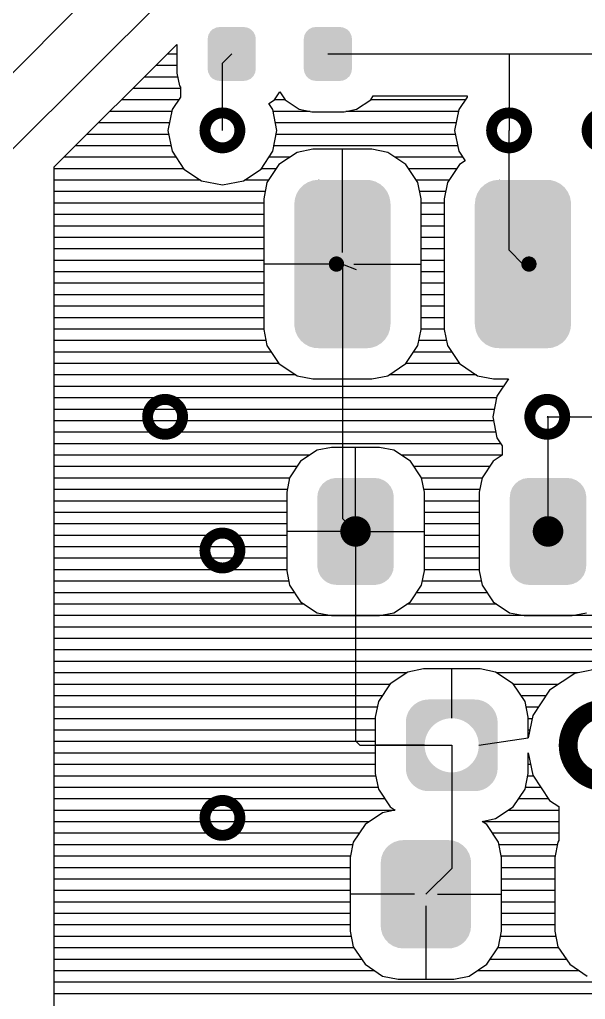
# Model space of a CAD drawing. Extents: x 295 to 953, y 10 to 290.
# Drawn here: x 716.27 to 735.07, y 104.6 to 137.18 of the extents above; entities that cross this region are included whole.
import ezdxf

# ---------------------------------------------------------------- set-up
doc = ezdxf.new("R2010")
doc.units = 0
doc.header["$LTSCALE"] = 5
doc.header["$MEASUREMENT"] = 0
doc.layers.get('0').update_dxf_attribs({"linetype": 'CONTINUOUS', "lineweight": 25})

msp = doc.modelspace()

# ---------------------------------------------------------------- linework, layer by layer
for p, q in [((707.132, 126.515), (722.372, 141.755)), ((716.022, 132.865), (723.007, 139.85)), ((717.419, 132.286), (721.498, 136.36)), ((721.498, 136.36), (721.498, 135.4)), ((721.498, 136.035), (721.173, 136.035)), ((723.007, 135.73), (723.317, 136.04)), ((726.512, 136.04), (732.532, 136.04)), ((732.532, 136.04), (737.612, 136.04)), ((732.532, 136.04), (732.532, 133.5)), ((721.498, 135.654), (720.792, 135.654)), ((723.007, 133.5), (723.007, 135.73)), ((721.524, 135.273), (720.411, 135.273)), ((721.498, 135.4), (721.58, 134.983)), ((721.61, 134.892), (720.03, 134.892)), ((721.58, 134.983), (721.61, 134.938)), ((721.61, 134.938), (721.61, 134.607)), ((721.61, 134.607), (721.336, 134.191)), ((724.734, 134.516), (724.912, 134.785)), ((724.912, 134.785), (725.095, 134.516)), ((727.935, 134.516), (728.016, 134.643)), ((728.016, 134.643), (731.135, 134.643)), ((731.135, 134.607), (730.861, 134.191)), ((731.135, 134.643), (731.135, 134.607)), ((721.549, 134.511), (719.649, 134.511)), ((724.551, 134.394), (724.734, 134.516)), ((724.684, 134.191), (724.551, 134.394)), ((725.1, 134.511), (724.729, 134.511)), ((725.095, 134.516), (725.562, 134.206)), ((727.467, 134.206), (727.935, 134.516)), ((731.074, 134.511), (727.93, 134.511)), ((721.326, 134.13), (719.268, 134.13)), ((721.336, 134.191), (721.199, 133.5)), ((724.821, 133.5), (724.684, 134.191)), ((725.918, 134.13), (724.694, 134.13)), ((725.562, 134.206), (725.974, 134.12)), ((725.974, 134.12), (727.056, 134.12)), ((727.056, 134.12), (727.467, 134.206)), ((730.851, 134.13), (727.112, 134.13)), ((730.861, 134.191), (730.724, 133.5)), ((721.249, 133.749), (718.887, 133.749)), ((730.774, 133.749), (724.77, 133.749)), ((721.224, 133.368), (718.506, 133.368)), ((721.199, 133.5), (721.336, 132.804)), ((724.684, 132.804), (724.821, 133.5)), ((730.749, 133.368), (724.795, 133.368)), ((730.724, 133.5), (730.861, 132.804)), ((732.532, 129.512), (732.532, 133.5)), ((721.3, 132.987), (718.125, 132.987)), ((730.825, 132.987), (724.719, 132.987)), ((721.463, 132.606), (717.744, 132.606)), ((721.336, 132.804), (721.727, 132.215)), ((724.292, 132.215), (724.684, 132.804)), ((725.252, 132.606), (724.557, 132.606)), ((725.486, 132.763), (724.887, 132.362)), ((726.014, 132.87), (725.486, 132.763)), ((727.975, 132.87), (726.014, 132.87)), ((726.995, 129.436), (726.995, 132.87)), ((728.504, 132.763), (727.975, 132.87)), ((729.103, 132.362), (728.504, 132.763)), ((730.988, 132.606), (728.732, 132.606)), ((730.861, 132.804), (731.074, 132.484)), ((717.419, 100.917), (717.419, 132.286)), ((724.887, 132.362), (724.485, 131.763)), ((729.504, 131.763), (729.103, 132.362)), ((730.886, 132.362), (730.485, 131.763)), ((731.074, 132.484), (730.886, 132.362)), ((721.722, 132.225), (717.419, 132.225)), ((721.727, 132.215), (722.316, 131.824)), ((723.703, 131.824), (724.292, 132.215)), ((724.795, 132.225), (724.297, 132.225)), ((730.795, 132.225), (729.195, 132.225)), ((722.281, 131.844), (717.419, 131.844)), ((722.316, 131.824), (723.007, 131.686)), ((723.007, 131.686), (723.703, 131.824)), ((724.541, 131.844), (723.739, 131.844)), ((724.485, 131.763), (724.379, 131.229)), ((730.541, 131.844), (729.449, 131.844)), ((729.611, 131.229), (729.504, 131.763)), ((730.485, 131.763), (730.378, 131.229)), ((724.424, 131.463), (717.419, 131.463)), ((730.424, 131.463), (729.565, 131.463)), ((724.379, 131.082), (717.419, 131.082)), ((724.379, 131.229), (724.379, 126.876)), ((729.611, 126.876), (729.611, 131.229)), ((730.378, 131.082), (729.611, 131.082)), ((730.378, 131.229), (730.378, 126.876)), ((724.379, 130.701), (717.419, 130.701)), ((730.378, 130.701), (729.611, 130.701)), ((724.379, 130.32), (717.419, 130.32)), ((730.378, 130.32), (729.611, 130.32)), ((724.379, 129.939), (717.419, 129.939)), ((730.378, 129.939), (729.611, 129.939)), ((724.379, 129.558), (717.419, 129.558)), ((730.378, 129.558), (729.611, 129.558)), ((732.994, 129.055), (732.532, 129.512)), ((724.379, 129.177), (717.419, 129.177)), ((726.614, 129.055), (724.379, 129.055)), ((726.797, 129.055), (726.995, 129.055)), ((726.995, 129.055), (726.797, 129.055)), ((726.995, 129.055), (726.995, 120.597)), ((726.995, 129.055), (727.452, 128.877)), ((727.376, 129.055), (729.611, 129.055)), ((730.378, 129.177), (729.611, 129.177)), ((732.994, 129.055), (733.167, 128.877)), ((733.193, 128.903), (733.193, 129.055)), ((724.379, 128.796), (717.419, 128.796)), ((730.378, 128.796), (729.611, 128.796)), ((733.167, 128.877), (733.193, 128.903)), ((724.379, 128.415), (717.419, 128.415)), ((726.995, 128.674), (726.995, 125.235)), ((730.378, 128.415), (729.611, 128.415)), ((724.379, 128.034), (717.419, 128.034)), ((730.378, 128.034), (729.611, 128.034)), ((724.379, 127.653), (717.419, 127.653)), ((730.378, 127.653), (729.611, 127.653)), ((724.379, 127.272), (717.419, 127.272)), ((730.378, 127.272), (729.611, 127.272)), ((724.379, 126.891), (717.419, 126.891)), ((724.379, 126.876), (724.485, 126.342)), ((729.504, 126.342), (729.611, 126.876)), ((730.378, 126.891), (729.611, 126.891)), ((730.378, 126.876), (730.485, 126.342)), ((724.45, 126.51), (717.419, 126.51)), ((730.449, 126.51), (729.54, 126.51)), ((724.628, 126.129), (717.419, 126.129)), ((724.485, 126.342), (724.887, 125.743)), ((729.103, 125.743), (729.504, 126.342)), ((730.627, 126.129), (729.362, 126.129)), ((730.485, 126.342), (730.886, 125.743)), ((724.882, 125.748), (717.419, 125.748)), ((724.887, 125.743), (725.486, 125.342)), ((728.504, 125.342), (729.103, 125.743)), ((730.881, 125.748), (729.108, 125.748)), ((730.886, 125.743), (731.486, 125.342)), ((725.446, 125.367), (717.419, 125.367)), ((725.486, 125.342), (726.014, 125.235)), ((726.014, 125.235), (727.975, 125.235)), ((727.975, 125.235), (728.504, 125.342)), ((731.445, 125.367), (728.544, 125.367)), ((731.486, 125.342), (732.014, 125.235)), ((732.014, 125.235), (732.512, 125.235)), ((732.512, 125.235), (732.131, 124.666)), ((732.344, 124.986), (717.419, 124.986)), ((732.121, 124.605), (717.419, 124.605)), ((732.131, 124.666), (731.994, 123.975)), ((732.044, 124.224), (717.419, 124.224)), ((732.019, 123.843), (717.419, 123.843)), ((731.994, 123.975), (732.131, 123.279)), ((733.802, 123.975), (740.787, 123.975)), ((733.807, 123.975), (733.802, 123.975)), ((733.828, 123.95), (733.802, 123.975)), ((733.828, 123.975), (733.802, 123.975)), ((733.828, 120.165), (733.828, 123.975)), ((733.828, 120.165), (733.828, 123.95)), ((732.095, 123.462), (717.419, 123.462)), ((732.131, 123.279), (732.304, 123.015)), ((732.258, 123.081), (717.419, 123.081)), ((726.152, 122.862), (725.603, 122.497)), ((726.634, 122.959), (726.152, 122.862)), ((728.229, 122.959), (726.634, 122.959)), ((727.432, 120.546), (727.432, 122.959)), ((728.707, 122.862), (728.229, 122.959)), ((729.256, 122.497), (728.707, 122.862)), ((732.304, 123.015), (732.304, 122.695)), ((725.913, 122.7), (717.419, 122.7)), ((725.603, 122.497), (725.237, 121.948)), ((732.304, 122.7), (728.946, 122.7)), ((729.621, 121.948), (729.256, 122.497)), ((732.004, 122.497), (731.638, 121.948)), ((732.304, 122.695), (732.004, 122.497)), ((725.486, 122.319), (717.419, 122.319)), ((731.887, 122.319), (729.372, 122.319)), ((725.237, 121.938), (717.419, 121.938)), ((725.237, 121.948), (725.146, 121.471)), ((729.718, 121.471), (729.621, 121.948)), ((731.638, 121.938), (729.621, 121.938)), ((731.638, 121.948), (731.542, 121.471)), ((725.161, 121.557), (717.419, 121.557)), ((731.562, 121.557), (729.697, 121.557)), ((725.146, 121.471), (725.146, 118.854)), ((729.718, 118.854), (729.718, 121.471)), ((731.542, 121.471), (731.542, 118.854)), ((725.146, 121.176), (717.419, 121.176)), ((731.542, 121.176), (729.718, 121.176)), ((725.146, 120.795), (717.419, 120.795)), ((726.995, 120.597), (727.432, 120.165)), ((731.542, 120.795), (729.718, 120.795)), ((725.146, 120.414), (717.419, 120.414)), ((731.542, 120.414), (729.718, 120.414)), ((725.146, 120.033), (717.419, 120.033)), ((727.051, 120.165), (725.146, 120.165)), ((727.432, 120.165), (727.432, 113.2)), ((727.813, 120.165), (729.718, 120.165)), ((731.542, 120.033), (729.718, 120.033)), ((725.146, 119.652), (717.419, 119.652)), ((727.432, 119.784), (727.432, 117.371)), ((731.542, 119.652), (729.718, 119.652)), ((725.146, 119.271), (717.419, 119.271)), ((731.542, 119.271), (729.718, 119.271)), ((725.146, 118.89), (717.419, 118.89)), ((725.146, 118.854), (725.237, 118.377)), ((729.621, 118.377), (729.718, 118.854)), ((731.542, 118.89), (729.718, 118.89)), ((731.542, 118.854), (731.638, 118.377)), ((725.212, 118.509), (717.419, 118.509)), ((725.237, 118.377), (725.603, 117.828)), ((729.256, 117.828), (729.621, 118.377)), ((731.613, 118.509), (729.647, 118.509)), ((731.638, 118.377), (732.004, 117.828)), ((725.405, 118.128), (717.419, 118.128)), ((731.801, 118.128), (729.459, 118.128)), ((725.725, 117.747), (717.419, 117.747)), ((725.603, 117.828), (726.152, 117.462)), ((728.707, 117.462), (729.256, 117.828)), ((732.126, 117.747), (729.134, 117.747)), ((732.004, 117.828), (732.552, 117.462)), ((739.116, 117.366), (717.419, 117.366)), ((726.152, 117.462), (726.634, 117.371)), ((726.634, 117.371), (728.229, 117.371)), ((728.229, 117.371), (728.707, 117.462)), ((732.552, 117.462), (733.03, 117.371)), ((733.03, 117.371), (734.625, 117.371)), ((734.625, 117.371), (735.108, 117.462)), ((739.106, 116.985), (717.419, 116.985)), ((739.029, 116.604), (717.419, 116.604)), ((739.004, 116.223), (717.419, 116.223)), ((739.08, 115.842), (717.419, 115.842)), ((729.139, 115.461), (717.419, 115.461)), ((729.174, 115.486), (728.585, 115.095)), ((729.692, 115.593), (729.174, 115.486)), ((731.567, 115.593), (729.692, 115.593)), ((730.627, 113.952), (730.627, 115.593)), ((732.085, 115.486), (731.567, 115.593)), ((732.674, 115.095), (732.085, 115.486)), ((734.823, 115.461), (732.121, 115.461)), ((734.717, 115.441), (733.878, 114.882)), ((735.707, 115.639), (734.717, 115.441)), ((728.58, 115.08), (717.419, 115.08)), ((728.585, 115.095), (728.194, 114.506)), ((733.066, 114.506), (732.674, 115.095)), ((734.178, 115.08), (732.679, 115.08)), ((728.321, 114.699), (717.419, 114.699)), ((733.756, 114.699), (732.939, 114.699)), ((733.878, 114.882), (733.32, 114.044)), ((728.194, 114.506), (728.087, 113.988)), ((733.167, 113.988), (733.066, 114.506)), ((728.158, 114.318), (717.419, 114.318)), ((733.502, 114.318), (733.101, 114.318)), ((733.32, 114.044), (733.167, 113.302)), ((728.087, 113.937), (717.419, 113.937)), ((728.087, 113.988), (728.087, 112.113)), ((733.167, 113.302), (733.167, 113.988)), ((733.299, 113.937), (733.167, 113.937)), ((728.087, 113.556), (717.419, 113.556)), ((733.223, 113.556), (733.167, 113.556)), ((728.087, 113.175), (717.419, 113.175)), ((727.432, 113.2), (727.579, 113.053)), ((727.579, 113.053), (730.627, 113.053)), ((729.728, 113.053), (728.087, 113.053)), ((730.627, 113.053), (730.627, 112.926)), ((731.531, 113.053), (733.167, 113.302)), ((728.087, 112.794), (717.419, 112.794)), ((730.627, 112.926), (730.627, 108.959)), ((733.167, 112.113), (733.167, 112.799)), ((733.167, 112.799), (733.32, 112.057)), ((733.172, 112.794), (733.167, 112.794)), ((728.087, 112.413), (717.419, 112.413)), ((733.248, 112.413), (733.167, 112.413)), ((728.087, 112.113), (728.194, 111.595)), ((733.066, 111.595), (733.167, 112.113)), ((728.107, 112.032), (717.419, 112.032)), ((733.335, 112.032), (733.152, 112.032)), ((733.32, 112.057), (733.878, 111.219)), ((728.184, 111.651), (717.419, 111.651)), ((728.194, 111.595), (728.585, 111.006)), ((732.674, 111.006), (733.066, 111.595)), ((733.589, 111.651), (733.076, 111.651)), ((728.407, 111.27), (717.419, 111.27)), ((733.843, 111.27), (732.852, 111.27)), ((733.878, 111.219), (734.183, 111.016)), ((728.737, 110.889), (717.419, 110.889)), ((728.331, 110.813), (727.747, 110.422)), ((728.753, 110.894), (728.331, 110.813)), ((728.585, 111.006), (728.753, 110.894)), ((732.085, 110.615), (732.674, 111.006)), ((734.183, 110.889), (732.502, 110.889)), ((734.183, 111.016), (734.183, 109.883)), ((727.879, 110.508), (717.419, 110.508)), ((731.638, 110.523), (732.085, 110.615)), ((731.79, 110.422), (731.638, 110.523)), ((734.183, 110.508), (731.658, 110.508)), ((727.554, 110.127), (717.419, 110.127)), ((727.747, 110.422), (727.356, 109.837)), ((732.182, 109.837), (731.79, 110.422)), ((734.183, 110.127), (731.989, 110.127)), ((727.356, 109.837), (727.254, 109.319)), ((732.283, 109.319), (732.182, 109.837)), ((734.158, 109.837), (734.056, 109.319)), ((734.183, 109.883), (734.158, 109.837)), ((727.34, 109.746), (717.419, 109.746)), ((734.137, 109.746), (732.202, 109.746)), ((727.264, 109.365), (717.419, 109.365)), ((727.254, 109.319), (727.254, 106.876)), ((734.061, 109.365), (732.278, 109.365)), ((732.283, 106.876), (732.283, 109.319)), ((734.056, 109.319), (734.056, 106.876)), ((727.254, 108.984), (717.419, 108.984)), ((730.627, 108.959), (729.769, 108.1)), ((734.056, 108.984), (732.283, 108.984)), ((727.254, 108.603), (717.419, 108.603)), ((734.056, 108.603), (732.283, 108.603)), ((727.254, 108.222), (717.419, 108.222)), ((734.056, 108.222), (732.283, 108.222)), ((727.254, 107.841), (717.419, 107.841)), ((729.388, 108.1), (727.254, 108.1)), ((730.15, 108.1), (732.283, 108.1)), ((734.056, 107.841), (732.283, 107.841)), ((729.769, 107.719), (729.769, 105.281)), ((727.254, 107.46), (717.419, 107.46)), ((734.056, 107.46), (732.283, 107.46)), ((727.254, 107.079), (717.419, 107.079)), ((727.254, 106.876), (727.356, 106.358)), ((732.182, 106.358), (732.283, 106.876)), ((734.056, 107.079), (732.283, 107.079)), ((734.056, 106.876), (734.158, 106.358)), ((727.29, 106.698), (717.419, 106.698)), ((734.087, 106.698), (732.253, 106.698)), ((727.381, 106.317), (717.419, 106.317)), ((727.356, 106.358), (727.747, 105.773)), ((731.79, 105.773), (732.182, 106.358)), ((734.183, 106.317), (732.156, 106.317)), ((734.158, 106.358), (734.549, 105.773)), ((727.635, 105.936), (717.419, 105.936)), ((734.437, 105.936), (731.902, 105.936)), ((728.072, 105.555), (717.419, 105.555)), ((727.747, 105.773), (728.331, 105.382)), ((731.206, 105.382), (731.79, 105.773)), ((734.869, 105.555), (731.47, 105.555)), ((734.549, 105.773), (735.133, 105.382)), ((728.331, 105.382), (728.844, 105.281)), ((728.844, 105.281), (730.693, 105.281)), ((730.693, 105.281), (731.206, 105.382)), ((775.702, 105.174), (717.419, 105.174)), ((775.702, 104.793), (717.419, 104.793))]:
    msp.add_line(p, q)
for points, const_width in [([(723.588, 133.5, -1), (722.427, 133.5, -1)], 0.363), ([(733.113, 133.5, -1), (731.952, 133.5, -1)], 0.363), ([(736.288, 133.5, -1), (735.127, 133.5, -1)], 0.363), ([(726.924, 129.055, -1), (726.67, 129.055, -1)], 0.254), ([(733.32, 129.055, -1), (733.066, 129.055, -1)], 0.254), ([(721.683, 123.975, -1), (720.522, 123.975, -1)], 0.363), ([(734.383, 123.975, -1), (733.222, 123.975, -1)], 0.363), ([(727.686, 120.165, -1), (727.178, 120.165, -1)], 0.508), ([(734.082, 120.165, -1), (733.574, 120.165, -1)], 0.508), ([(723.588, 119.53, -1), (722.427, 119.53, -1)], 0.363), ([(736.919, 113.053, -1), (734.496, 113.053, -1)], 0.625), ([(723.588, 110.64, -1), (722.427, 110.64, -1)], 0.363)]:
    msp.add_lwpolyline(points, format="xyb", close=True, dxfattribs=dict(const_width=const_width))
for points in [[(724.034, 136.778), (723.956, 136.857), (722.598, 136.778), (722.681, 136.857)], [(723.956, 136.857), (723.94, 136.865), (722.681, 136.857), (722.689, 136.865)], [(723.94, 136.865), (723.844, 136.916), (722.689, 136.865), (722.795, 136.916)], [(723.844, 136.916), (723.818, 136.92), (722.795, 136.916), (722.804, 136.92)], [(723.818, 136.92), (723.718, 136.936), (722.804, 136.92), (722.916, 136.936)], [(723.718, 136.936), (723.718, 136.939), (722.916, 136.936), (722.916, 136.939)], [(727.229, 136.778), (727.152, 136.857), (725.793, 136.778), (725.876, 136.857)], [(727.152, 136.857), (727.136, 136.865), (725.876, 136.857), (725.885, 136.865)], [(727.136, 136.865), (727.039, 136.916), (725.885, 136.865), (725.99, 136.916)], [(727.039, 136.916), (727.013, 136.92), (725.99, 136.916), (725.999, 136.92)], [(727.013, 136.92), (726.914, 136.936), (725.999, 136.92), (726.111, 136.936)], [(726.914, 136.936), (726.914, 136.939), (726.111, 136.936), (726.111, 136.939)], [(724.117, 136.54), (724.1, 136.652), (722.517, 136.54), (722.536, 136.652)], [(724.117, 136.538), (724.117, 136.54), (722.517, 136.538), (722.517, 136.54)], [(724.117, 135.542), (724.117, 136.538), (722.517, 135.542), (722.517, 136.538)], [(724.1, 136.652), (724.094, 136.665), (722.536, 136.652), (722.538, 136.665)], [(724.094, 136.665), (724.045, 136.766), (722.538, 136.665), (722.592, 136.766)], [(724.045, 136.766), (724.034, 136.778), (722.592, 136.766), (722.598, 136.778)], [(727.312, 136.54), (727.295, 136.652), (725.712, 136.54), (725.731, 136.652)], [(727.312, 136.538), (727.312, 136.54), (725.712, 136.538), (725.712, 136.54)], [(727.312, 135.542), (727.312, 136.538), (725.712, 135.542), (725.712, 136.538)], [(727.295, 136.652), (727.289, 136.665), (725.731, 136.652), (725.733, 136.665)], [(727.289, 136.665), (727.24, 136.766), (725.733, 136.665), (725.787, 136.766)], [(727.24, 136.766), (727.229, 136.778), (725.787, 136.766), (725.793, 136.778)], [(724.117, 135.54), (724.117, 135.542), (722.517, 135.54), (722.517, 135.542)], [(724.098, 135.428), (724.117, 135.54), (722.534, 135.428), (722.517, 135.54)], [(727.312, 135.54), (727.312, 135.542), (725.712, 135.54), (725.712, 135.542)], [(727.293, 135.428), (727.312, 135.54), (725.729, 135.428), (725.712, 135.54)], [(724.096, 135.415), (724.098, 135.428), (722.54, 135.415), (722.534, 135.428)], [(724.042, 135.314), (724.096, 135.415), (722.589, 135.314), (722.54, 135.415)], [(724.036, 135.302), (724.042, 135.314), (722.6, 135.302), (722.589, 135.314)], [(723.953, 135.223), (724.036, 135.302), (722.678, 135.223), (722.6, 135.302)], [(723.945, 135.215), (723.953, 135.223), (722.694, 135.215), (722.678, 135.223)], [(723.839, 135.164), (723.945, 135.215), (722.79, 135.164), (722.694, 135.215)], [(727.291, 135.415), (727.293, 135.428), (725.736, 135.415), (725.729, 135.428)], [(727.238, 135.314), (727.291, 135.415), (725.785, 135.314), (725.736, 135.415)], [(727.232, 135.302), (727.238, 135.314), (725.796, 135.302), (725.785, 135.314)], [(727.149, 135.223), (727.232, 135.302), (725.873, 135.223), (725.796, 135.302)], [(727.14, 135.215), (727.149, 135.223), (725.889, 135.215), (725.873, 135.223)], [(727.034, 135.164), (727.14, 135.215), (725.986, 135.164), (725.889, 135.215)], [(723.83, 135.16), (723.839, 135.164), (722.816, 135.16), (722.79, 135.164)], [(723.718, 135.144), (723.83, 135.16), (722.916, 135.144), (722.816, 135.16)], [(723.718, 135.141), (723.718, 135.144), (722.916, 135.141), (722.916, 135.144)], [(727.025, 135.16), (727.034, 135.164), (726.012, 135.16), (725.986, 135.164)], [(726.914, 135.144), (727.025, 135.16), (726.111, 135.144), (726.012, 135.16)], [(726.914, 135.141), (726.914, 135.144), (726.111, 135.141), (726.111, 135.144)], [(728.379, 131.601), (728.282, 131.684), (725.617, 131.601), (725.701, 131.684)], [(728.282, 131.684), (728.242, 131.718), (725.701, 131.684), (725.756, 131.718)], [(728.242, 131.718), (728.126, 131.779), (725.756, 131.718), (725.854, 131.779)], [(728.126, 131.779), (728.083, 131.802), (725.854, 131.779), (725.921, 131.802)], [(728.083, 131.802), (727.948, 131.838), (725.921, 131.802), (726.025, 131.838)], [(727.948, 131.838), (727.909, 131.848), (726.025, 131.838), (726.124, 131.848)], [(727.909, 131.848), (727.729, 131.854), (726.124, 131.848), (726.181, 131.854)], [(726.26, 131.854), (726.204, 131.856), (726.181, 131.854), (726.204, 131.856)], [(734.378, 131.601), (734.281, 131.684), (731.617, 131.601), (731.701, 131.684)], [(734.281, 131.684), (734.242, 131.718), (731.701, 131.684), (731.756, 131.718)], [(734.242, 131.718), (734.126, 131.779), (731.756, 131.718), (731.854, 131.779)], [(734.126, 131.779), (734.082, 131.802), (731.854, 131.779), (731.92, 131.802)], [(734.082, 131.802), (733.948, 131.838), (731.92, 131.802), (732.024, 131.838)], [(733.948, 131.838), (733.908, 131.848), (732.024, 131.838), (732.124, 131.848)], [(733.908, 131.848), (733.728, 131.854), (732.124, 131.848), (732.18, 131.854)], [(732.259, 131.854), (732.203, 131.856), (732.18, 131.854), (732.203, 131.856)], [(728.568, 131.235), (728.557, 131.291), (725.418, 131.235), (725.437, 131.291)], [(728.557, 131.291), (728.508, 131.405), (725.437, 131.291), (725.477, 131.405)], [(728.508, 131.405), (728.486, 131.456), (725.477, 131.405), (725.51, 131.456)], [(728.486, 131.456), (728.411, 131.557), (725.51, 131.456), (725.574, 131.557)], [(728.411, 131.557), (728.379, 131.601), (725.574, 131.557), (725.617, 131.601)], [(734.567, 131.235), (734.557, 131.291), (731.417, 131.235), (731.437, 131.291)], [(734.557, 131.291), (734.507, 131.405), (731.437, 131.291), (731.477, 131.405)], [(734.507, 131.405), (734.485, 131.456), (731.477, 131.405), (731.509, 131.456)], [(734.485, 131.456), (734.41, 131.557), (731.509, 131.456), (731.573, 131.557)], [(734.41, 131.557), (734.378, 131.601), (731.573, 131.557), (731.617, 131.601)], [(728.595, 127.056), (728.595, 131.054), (725.395, 127.056), (725.395, 131.054)], [(728.593, 131.057), (728.59, 131.114), (725.397, 131.057), (725.404, 131.114)], [(728.593, 131.054), (728.593, 131.057), (725.397, 131.054), (725.397, 131.057)], [(728.59, 131.114), (728.568, 131.235), (725.404, 131.114), (725.418, 131.235)], [(734.595, 127.056), (734.595, 131.054), (731.394, 127.056), (731.394, 131.054)], [(734.592, 131.057), (734.59, 131.114), (731.397, 131.057), (731.403, 131.114)], [(734.592, 131.054), (734.592, 131.057), (731.397, 131.054), (731.397, 131.057)], [(734.59, 131.114), (734.567, 131.235), (731.403, 131.114), (731.417, 131.235)], [(728.593, 127.053), (728.593, 127.056), (725.397, 127.053), (725.397, 127.056)], [(734.592, 127.053), (734.592, 127.056), (731.397, 127.053), (731.397, 127.056)], [(728.586, 126.996), (728.593, 127.053), (725.399, 126.996), (725.397, 127.053)], [(728.572, 126.875), (728.586, 126.996), (725.422, 126.875), (725.399, 126.996)], [(728.553, 126.819), (728.572, 126.875), (725.432, 126.819), (725.422, 126.875)], [(728.513, 126.705), (728.553, 126.819), (725.482, 126.705), (725.432, 126.819)], [(734.586, 126.996), (734.592, 127.053), (731.399, 126.996), (731.397, 127.053)], [(734.572, 126.875), (734.586, 126.996), (731.421, 126.875), (731.399, 126.996)], [(734.552, 126.819), (734.572, 126.875), (731.432, 126.819), (731.421, 126.875)], [(734.512, 126.705), (734.552, 126.819), (731.482, 126.705), (731.432, 126.819)], [(728.48, 126.654), (728.513, 126.705), (725.504, 126.654), (725.482, 126.705)], [(728.416, 126.553), (728.48, 126.654), (725.579, 126.553), (725.504, 126.654)], [(728.372, 126.509), (728.416, 126.553), (725.611, 126.509), (725.579, 126.553)], [(728.289, 126.426), (728.372, 126.509), (725.708, 126.426), (725.611, 126.509)], [(728.234, 126.392), (728.289, 126.426), (725.748, 126.392), (725.708, 126.426)], [(734.48, 126.654), (734.512, 126.705), (731.504, 126.654), (731.482, 126.705)], [(734.416, 126.553), (734.48, 126.654), (731.578, 126.553), (731.504, 126.654)], [(734.372, 126.509), (734.416, 126.553), (731.611, 126.509), (731.578, 126.553)], [(734.288, 126.426), (734.372, 126.509), (731.708, 126.426), (731.611, 126.509)], [(734.233, 126.392), (734.288, 126.426), (731.747, 126.392), (731.708, 126.426)], [(728.136, 126.331), (728.234, 126.392), (725.864, 126.331), (725.748, 126.392)], [(728.069, 126.308), (728.136, 126.331), (725.907, 126.308), (725.864, 126.331)], [(727.965, 126.272), (728.069, 126.308), (726.042, 126.272), (725.907, 126.308)], [(727.867, 126.262), (727.965, 126.272), (726.081, 126.262), (726.042, 126.272)], [(727.81, 126.256), (727.867, 126.262), (726.261, 126.256), (726.081, 126.262)], [(727.786, 126.253), (727.81, 126.256), (727.786, 126.253), (727.729, 126.256)], [(734.135, 126.331), (734.233, 126.392), (731.863, 126.331), (731.747, 126.392)], [(734.069, 126.308), (734.135, 126.331), (731.907, 126.308), (731.863, 126.331)], [(733.965, 126.272), (734.069, 126.308), (732.041, 126.272), (731.907, 126.308)], [(733.866, 126.262), (733.965, 126.272), (732.081, 126.262), (732.041, 126.272)], [(733.81, 126.256), (733.866, 126.262), (732.261, 126.256), (732.081, 126.262)], [(733.786, 126.253), (733.81, 126.256), (733.786, 126.253), (733.728, 126.256)], [(728.504, 121.769), (728.398, 121.847), (726.365, 121.769), (726.46, 121.847)], [(728.398, 121.847), (728.375, 121.863), (726.46, 121.847), (726.497, 121.863)], [(728.375, 121.863), (728.249, 121.914), (726.497, 121.863), (726.606, 121.914)], [(728.249, 121.914), (728.226, 121.923), (726.606, 121.914), (726.656, 121.923)], [(728.226, 121.923), (728.074, 121.942), (726.656, 121.923), (726.764, 121.942)], [(728.074, 121.942), (728.067, 121.943), (726.764, 121.942), (726.797, 121.943)], [(734.9, 121.769), (734.793, 121.847), (732.761, 121.769), (732.856, 121.847)], [(734.793, 121.847), (734.77, 121.863), (732.856, 121.847), (732.892, 121.863)], [(734.77, 121.863), (734.644, 121.914), (732.892, 121.863), (733.002, 121.914)], [(734.644, 121.914), (734.622, 121.923), (733.002, 121.914), (733.052, 121.923)], [(734.622, 121.923), (734.469, 121.942), (733.052, 121.923), (733.16, 121.942)], [(734.469, 121.942), (734.463, 121.943), (733.16, 121.942), (733.193, 121.943)], [(728.672, 121.499), (728.618, 121.616), (726.195, 121.499), (726.241, 121.616)], [(728.618, 121.616), (728.605, 121.644), (726.241, 121.616), (726.262, 121.644)], [(728.605, 121.644), (728.523, 121.745), (726.262, 121.644), (726.336, 121.745)], [(728.523, 121.745), (728.504, 121.769), (726.336, 121.745), (726.365, 121.769)], [(735.068, 121.499), (735.014, 121.616), (732.59, 121.499), (732.637, 121.616)], [(735.014, 121.616), (735.001, 121.644), (732.637, 121.616), (732.658, 121.644)], [(735.001, 121.644), (734.919, 121.745), (732.658, 121.644), (732.732, 121.745)], [(734.919, 121.745), (734.9, 121.769), (732.732, 121.745), (732.761, 121.769)], [(728.702, 121.308), (728.701, 121.341), (726.162, 121.308), (726.166, 121.341)], [(728.702, 119.022), (728.702, 121.308), (726.162, 119.022), (726.162, 121.308)], [(728.701, 121.341), (728.678, 121.467), (726.166, 121.341), (726.182, 121.467)], [(728.678, 121.467), (728.672, 121.499), (726.182, 121.467), (726.195, 121.499)], [(735.098, 121.308), (735.097, 121.341), (732.558, 121.308), (732.562, 121.341)], [(735.098, 119.022), (735.098, 121.308), (732.558, 119.022), (732.558, 121.308)], [(735.097, 121.341), (735.074, 121.467), (732.562, 121.341), (732.578, 121.467)], [(735.074, 121.467), (735.068, 121.499), (732.578, 121.467), (732.59, 121.499)], [(728.698, 118.989), (728.702, 119.022), (726.163, 118.989), (726.162, 119.022)], [(728.682, 118.863), (728.698, 118.989), (726.185, 118.863), (726.163, 118.989)], [(735.093, 118.989), (735.098, 119.022), (732.558, 118.989), (732.558, 119.022)], [(735.077, 118.863), (735.093, 118.989), (732.581, 118.863), (732.558, 118.989)], [(728.669, 118.831), (728.682, 118.863), (726.191, 118.831), (726.185, 118.863)], [(728.622, 118.714), (728.669, 118.831), (726.245, 118.714), (726.191, 118.831)], [(728.601, 118.686), (728.622, 118.714), (726.258, 118.686), (726.245, 118.714)], [(728.527, 118.585), (728.601, 118.686), (726.341, 118.585), (726.258, 118.686)], [(728.499, 118.561), (728.527, 118.585), (726.36, 118.561), (726.341, 118.585)], [(735.065, 118.831), (735.077, 118.863), (732.587, 118.831), (732.581, 118.863)], [(735.018, 118.714), (735.065, 118.831), (732.641, 118.714), (732.587, 118.831)], [(734.997, 118.686), (735.018, 118.714), (732.654, 118.686), (732.641, 118.714)], [(734.923, 118.585), (734.997, 118.686), (732.736, 118.585), (732.654, 118.686)], [(734.894, 118.561), (734.923, 118.585), (732.755, 118.561), (732.736, 118.585)], [(728.403, 118.483), (728.499, 118.561), (726.466, 118.483), (726.36, 118.561)], [(728.367, 118.467), (728.403, 118.483), (726.489, 118.467), (726.466, 118.483)], [(728.257, 118.416), (728.367, 118.467), (726.615, 118.416), (726.489, 118.467)], [(728.207, 118.407), (728.257, 118.416), (726.638, 118.407), (726.615, 118.416)], [(728.1, 118.388), (728.207, 118.407), (726.79, 118.388), (726.638, 118.407)], [(728.067, 118.387), (728.1, 118.388), (726.797, 118.387), (726.79, 118.388)], [(734.799, 118.483), (734.894, 118.561), (732.862, 118.483), (732.755, 118.561)], [(734.763, 118.467), (734.799, 118.483), (732.885, 118.467), (732.862, 118.483)], [(734.653, 118.416), (734.763, 118.467), (733.011, 118.416), (732.885, 118.467)], [(734.603, 118.407), (734.653, 118.416), (733.033, 118.407), (733.011, 118.416)], [(734.495, 118.388), (734.603, 118.407), (733.186, 118.388), (733.033, 118.407)], [(734.463, 118.387), (734.495, 118.388), (733.193, 118.387), (733.186, 118.388)], [(731.938, 114.344), (731.917, 114.363), (729.317, 114.344), (729.336, 114.363)], [(731.917, 114.363), (731.897, 114.383), (729.336, 114.363), (729.358, 114.383)], [(731.897, 114.383), (731.876, 114.401), (729.358, 114.383), (729.377, 114.401)], [(731.876, 114.401), (731.855, 114.418), (729.377, 114.401), (729.4, 114.418)], [(731.855, 114.418), (731.832, 114.435), (729.4, 114.418), (729.422, 114.435)], [(731.832, 114.435), (731.809, 114.451), (729.422, 114.435), (729.446, 114.451)], [(731.809, 114.451), (731.785, 114.465), (729.446, 114.451), (729.468, 114.465)], [(731.785, 114.465), (731.762, 114.48), (729.468, 114.465), (729.493, 114.48)], [(731.762, 114.48), (731.737, 114.493), (729.493, 114.48), (729.516, 114.493)], [(731.737, 114.493), (731.712, 114.505), (729.516, 114.493), (729.543, 114.505)], [(731.712, 114.505), (731.686, 114.516), (729.543, 114.505), (729.567, 114.516)], [(731.686, 114.516), (731.661, 114.527), (729.567, 114.516), (729.594, 114.527)], [(731.661, 114.527), (731.634, 114.536), (729.594, 114.527), (729.619, 114.536)], [(731.634, 114.536), (731.609, 114.545), (729.619, 114.536), (729.647, 114.545)], [(731.609, 114.545), (731.58, 114.552), (729.647, 114.545), (729.672, 114.552)], [(731.58, 114.552), (731.555, 114.559), (729.672, 114.552), (729.702, 114.559)], [(731.555, 114.559), (731.525, 114.564), (729.702, 114.559), (729.726, 114.564)], [(731.525, 114.564), (731.5, 114.569), (729.726, 114.564), (729.758, 114.569)], [(731.5, 114.569), (731.468, 114.572), (729.758, 114.569), (729.781, 114.572)], [(731.468, 114.572), (731.445, 114.575), (729.781, 114.572), (729.816, 114.575)], [(731.445, 114.575), (731.404, 114.576), (729.816, 114.575), (729.837, 114.576)], [(731.404, 114.576), (731.389, 114.577), (729.837, 114.576), (729.865, 114.577)], [(732.126, 114.008), (732.118, 114.034), (729.129, 114.008), (729.135, 114.034)], [(732.118, 114.034), (732.11, 114.061), (729.135, 114.034), (729.145, 114.061)], [(732.11, 114.061), (732.1, 114.087), (729.145, 114.061), (729.153, 114.087)], [(732.1, 114.087), (732.09, 114.113), (729.153, 114.087), (729.164, 114.113)], [(732.09, 114.113), (732.079, 114.138), (729.164, 114.113), (729.175, 114.138)], [(732.079, 114.138), (732.067, 114.164), (729.175, 114.138), (729.188, 114.164)], [(732.067, 114.164), (732.053, 114.188), (729.188, 114.164), (729.201, 114.188)], [(732.053, 114.188), (732.039, 114.212), (729.201, 114.188), (729.215, 114.212)], [(732.039, 114.212), (732.024, 114.235), (729.215, 114.212), (729.23, 114.235)], [(732.024, 114.235), (732.009, 114.259), (729.23, 114.235), (729.246, 114.259)], [(732.009, 114.259), (731.992, 114.281), (729.246, 114.259), (729.262, 114.281)], [(731.992, 114.281), (731.975, 114.303), (729.262, 114.281), (729.28, 114.303)], [(731.975, 114.303), (731.956, 114.323), (729.28, 114.303), (729.297, 114.323)], [(731.956, 114.323), (731.938, 114.344), (729.297, 114.323), (729.317, 114.344)], [(730.15, 113.815), (730.2, 113.844), (729.103, 113.815), (729.104, 113.844)], [(730.148, 113.814), (730.15, 113.815), (729.103, 113.814), (729.103, 113.815)], [(730.098, 113.78), (730.148, 113.814), (729.103, 113.78), (729.103, 113.814)], [(730.05, 113.743), (730.098, 113.78), (729.103, 113.743), (729.103, 113.78)], [(730.005, 113.702), (730.05, 113.743), (729.103, 113.702), (729.103, 113.743)], [(729.963, 113.659), (730.005, 113.702), (729.103, 113.659), (729.103, 113.702)], [(730.2, 113.844), (730.253, 113.871), (729.104, 113.844), (729.105, 113.871)], [(730.254, 113.871), (730.31, 113.894), (729.105, 113.871), (729.108, 113.894)], [(730.31, 113.894), (730.367, 113.914), (729.108, 113.894), (729.11, 113.914)], [(730.367, 113.914), (730.413, 113.926), (729.11, 113.914), (729.111, 113.926)], [(730.413, 113.926), (730.426, 113.929), (729.111, 113.926), (729.112, 113.929)], [(730.426, 113.929), (730.485, 113.941), (729.112, 113.929), (729.114, 113.941)], [(730.485, 113.941), (730.545, 113.948), (729.114, 113.941), (729.115, 113.948)], [(730.545, 113.948), (730.605, 113.952), (729.115, 113.948), (729.116, 113.952)], [(732.138, 113.954), (732.132, 113.981), (729.116, 113.954), (729.121, 113.981)], [(732.139, 113.952), (732.138, 113.954), (729.116, 113.952), (729.116, 113.954)], [(732.132, 113.981), (732.126, 114.008), (729.121, 113.981), (729.129, 114.008)], [(732.139, 113.951), (732.139, 113.952), (730.666, 113.951), (730.605, 113.952)], [(732.139, 113.947), (732.139, 113.951), (730.726, 113.947), (730.666, 113.951)], [(732.141, 113.938), (732.139, 113.947), (730.786, 113.938), (730.726, 113.947)], [(732.143, 113.925), (732.141, 113.938), (730.845, 113.925), (730.786, 113.938)], [(732.145, 113.909), (732.143, 113.925), (730.903, 113.909), (730.845, 113.925)], [(732.146, 113.899), (732.145, 113.909), (730.931, 113.899), (730.903, 113.909)], [(732.147, 113.888), (732.146, 113.899), (730.96, 113.888), (730.931, 113.899)], [(732.149, 113.864), (732.147, 113.888), (731.015, 113.864), (730.96, 113.888)], [(732.151, 113.843), (732.149, 113.864), (731.055, 113.843), (731.015, 113.864)], [(732.151, 113.836), (732.151, 113.843), (731.069, 113.836), (731.055, 113.843)], [(732.151, 113.815), (732.151, 113.836), (731.104, 113.815), (731.069, 113.836)], [(732.151, 113.805), (732.151, 113.815), (731.12, 113.805), (731.104, 113.815)], [(732.151, 113.77), (732.151, 113.805), (731.17, 113.77), (731.12, 113.805)], [(732.151, 113.732), (732.151, 113.77), (731.217, 113.732), (731.17, 113.77)], [(732.151, 113.691), (732.151, 113.732), (731.261, 113.691), (731.217, 113.732)], [(729.924, 113.613), (729.963, 113.659), (729.103, 113.613), (729.103, 113.659)], [(729.888, 113.564), (729.924, 113.613), (729.103, 113.564), (729.103, 113.613)], [(729.855, 113.514), (729.888, 113.564), (729.103, 113.514), (729.103, 113.564)], [(729.826, 113.461), (729.855, 113.514), (729.103, 113.461), (729.103, 113.514)], [(729.8, 113.406), (729.826, 113.461), (729.103, 113.406), (729.103, 113.461)], [(729.778, 113.35), (729.8, 113.406), (729.103, 113.35), (729.103, 113.406)], [(732.151, 113.647), (732.151, 113.691), (731.302, 113.647), (731.261, 113.691)], [(732.151, 113.6), (732.151, 113.647), (731.341, 113.6), (731.302, 113.647)], [(732.151, 113.551), (732.151, 113.6), (731.376, 113.551), (731.341, 113.6)], [(732.151, 113.499), (732.151, 113.551), (731.408, 113.499), (731.376, 113.551)], [(732.151, 113.446), (732.151, 113.499), (731.436, 113.446), (731.408, 113.499)], [(732.151, 113.391), (732.151, 113.446), (731.46, 113.391), (731.436, 113.446)], [(732.151, 113.334), (732.151, 113.391), (731.481, 113.334), (731.46, 113.391)], [(729.76, 113.292), (729.778, 113.35), (729.103, 113.292), (729.103, 113.35)], [(729.746, 113.233), (729.76, 113.292), (729.103, 113.233), (729.103, 113.292)], [(729.736, 113.174), (729.746, 113.233), (729.103, 113.174), (729.103, 113.233)], [(729.73, 113.113), (729.736, 113.174), (729.103, 113.113), (729.103, 113.174)], [(729.728, 113.053), (729.73, 113.113), (729.103, 113.053), (729.103, 113.113)], [(729.729, 113.009), (729.728, 113.053), (729.103, 113.009), (729.103, 113.053)], [(732.151, 113.276), (732.151, 113.334), (731.498, 113.276), (731.481, 113.334)], [(732.151, 113.217), (732.151, 113.276), (731.511, 113.217), (731.498, 113.276)], [(732.151, 113.157), (732.151, 113.217), (731.52, 113.157), (731.511, 113.217)], [(732.151, 113.097), (732.151, 113.157), (731.525, 113.097), (731.52, 113.157)], [(732.151, 112.993), (732.151, 113.053), (731.524, 112.993), (731.526, 113.053)], [(732.151, 113.053), (732.151, 113.097), (731.526, 113.053), (731.525, 113.097)], [(729.734, 112.949), (729.729, 113.009), (729.103, 112.949), (729.103, 113.009)], [(729.743, 112.889), (729.734, 112.949), (729.103, 112.889), (729.103, 112.949)], [(729.756, 112.83), (729.743, 112.889), (729.103, 112.83), (729.103, 112.889)], [(729.773, 112.772), (729.756, 112.83), (729.103, 112.772), (729.103, 112.83)], [(729.794, 112.715), (729.773, 112.772), (729.103, 112.715), (729.103, 112.772)], [(732.151, 112.7), (732.151, 112.756), (731.454, 112.7), (731.476, 112.756)], [(732.151, 112.756), (732.151, 112.814), (731.476, 112.756), (731.494, 112.814)], [(732.151, 112.814), (732.151, 112.873), (731.494, 112.814), (731.508, 112.873)], [(732.151, 112.873), (732.151, 112.932), (731.508, 112.873), (731.518, 112.932)], [(732.151, 112.932), (732.151, 112.993), (731.518, 112.932), (731.524, 112.993)], [(729.818, 112.66), (729.794, 112.715), (729.103, 112.66), (729.103, 112.715)], [(729.847, 112.607), (729.818, 112.66), (729.103, 112.607), (729.103, 112.66)], [(729.878, 112.555), (729.847, 112.607), (729.103, 112.555), (729.103, 112.607)], [(729.913, 112.506), (729.878, 112.555), (729.103, 112.506), (729.103, 112.555)], [(729.952, 112.459), (729.913, 112.506), (729.103, 112.459), (729.103, 112.506)], [(729.993, 112.415), (729.952, 112.459), (729.103, 112.415), (729.103, 112.459)], [(730.038, 112.374), (729.993, 112.415), (729.103, 112.374), (729.103, 112.415)], [(732.151, 112.363), (732.151, 112.404), (731.204, 112.363), (731.249, 112.404)], [(732.151, 112.404), (732.151, 112.447), (731.249, 112.404), (731.291, 112.447)], [(732.151, 112.447), (732.151, 112.493), (731.291, 112.447), (731.331, 112.493)], [(732.151, 112.493), (732.151, 112.542), (731.331, 112.493), (731.367, 112.542)], [(732.151, 112.542), (732.151, 112.592), (731.367, 112.542), (731.399, 112.592)], [(732.151, 112.592), (732.151, 112.645), (731.399, 112.592), (731.429, 112.645)], [(732.151, 112.645), (732.151, 112.7), (731.429, 112.645), (731.454, 112.7)], [(730.084, 112.336), (730.038, 112.374), (729.103, 112.336), (729.103, 112.374)], [(730.134, 112.301), (730.084, 112.336), (729.103, 112.301), (729.103, 112.336)], [(730.151, 112.291), (730.134, 112.301), (729.103, 112.291), (729.103, 112.301)], [(730.185, 112.27), (730.151, 112.291), (729.104, 112.27), (729.103, 112.291)], [(730.199, 112.263), (730.185, 112.27), (729.104, 112.263), (729.104, 112.27)], [(730.239, 112.242), (730.199, 112.263), (729.105, 112.242), (729.104, 112.263)], [(730.294, 112.218), (730.239, 112.242), (729.107, 112.218), (729.105, 112.242)], [(730.323, 112.207), (730.294, 112.218), (729.108, 112.207), (729.107, 112.218)], [(730.351, 112.197), (730.323, 112.207), (729.109, 112.197), (729.108, 112.207)], [(730.409, 112.181), (730.351, 112.197), (729.112, 112.181), (729.109, 112.197)], [(730.469, 112.168), (730.409, 112.181), (729.114, 112.168), (729.112, 112.181)], [(730.528, 112.159), (730.469, 112.168), (729.115, 112.159), (729.114, 112.168)], [(730.589, 112.155), (730.528, 112.159), (729.116, 112.155), (729.115, 112.159)], [(730.649, 112.154), (730.589, 112.155), (729.116, 112.154), (729.116, 112.155)], [(732.138, 112.152), (732.138, 112.154), (729.116, 112.152), (729.116, 112.154)], [(732.133, 112.125), (732.138, 112.152), (729.122, 112.125), (729.116, 112.152)], [(732.126, 112.098), (732.133, 112.125), (729.128, 112.098), (729.122, 112.125)], [(732.119, 112.072), (732.126, 112.098), (729.136, 112.072), (729.128, 112.098)], [(732.11, 112.045), (732.119, 112.072), (729.144, 112.045), (729.136, 112.072)], [(732.138, 112.154), (732.139, 112.158), (730.649, 112.154), (730.709, 112.158)], [(732.139, 112.158), (732.14, 112.165), (730.709, 112.158), (730.769, 112.165)], [(732.14, 112.165), (732.142, 112.177), (730.769, 112.165), (730.829, 112.177)], [(732.142, 112.177), (732.143, 112.18), (730.829, 112.177), (730.841, 112.18)], [(732.143, 112.18), (732.144, 112.192), (730.841, 112.18), (730.887, 112.192)], [(732.144, 112.192), (732.146, 112.212), (730.887, 112.192), (730.944, 112.212)], [(732.146, 112.212), (732.149, 112.235), (730.944, 112.212), (731, 112.235)], [(732.149, 112.235), (732.149, 112.235), (731, 112.235), (731.001, 112.235)], [(732.149, 112.235), (732.15, 112.262), (731.001, 112.235), (731.054, 112.262)], [(732.15, 112.262), (732.151, 112.291), (731.054, 112.262), (731.104, 112.291)], [(732.151, 112.291), (732.151, 112.292), (731.104, 112.291), (731.106, 112.292)], [(732.151, 112.292), (732.151, 112.326), (731.106, 112.292), (731.157, 112.326)], [(732.151, 112.326), (732.151, 112.363), (731.157, 112.326), (731.204, 112.363)], [(732.101, 112.019), (732.11, 112.045), (729.154, 112.019), (729.144, 112.045)], [(732.09, 111.993), (732.101, 112.019), (729.164, 111.993), (729.154, 112.019)], [(732.079, 111.968), (732.09, 111.993), (729.176, 111.968), (729.164, 111.993)], [(732.066, 111.942), (732.079, 111.968), (729.188, 111.942), (729.176, 111.968)], [(732.054, 111.918), (732.066, 111.942), (729.201, 111.918), (729.188, 111.942)], [(732.039, 111.894), (732.054, 111.918), (729.215, 111.894), (729.201, 111.918)], [(732.025, 111.871), (732.039, 111.894), (729.23, 111.871), (729.215, 111.894)], [(732.008, 111.847), (732.025, 111.871), (729.246, 111.847), (729.23, 111.871)], [(731.992, 111.825), (732.008, 111.847), (729.263, 111.825), (729.246, 111.847)], [(731.974, 111.803), (731.992, 111.825), (729.28, 111.803), (729.263, 111.825)], [(731.957, 111.783), (731.974, 111.803), (729.298, 111.783), (729.28, 111.803)], [(731.937, 111.762), (731.957, 111.783), (729.317, 111.762), (729.298, 111.783)], [(731.918, 111.743), (731.937, 111.762), (729.337, 111.743), (729.317, 111.762)], [(731.897, 111.723), (731.918, 111.743), (729.357, 111.723), (729.337, 111.743)], [(731.877, 111.705), (731.897, 111.723), (729.378, 111.705), (729.357, 111.723)], [(731.854, 111.688), (731.877, 111.705), (729.4, 111.688), (729.378, 111.705)], [(731.833, 111.671), (731.854, 111.688), (729.422, 111.671), (729.4, 111.688)], [(731.809, 111.655), (731.833, 111.671), (729.445, 111.655), (729.422, 111.671)], [(731.786, 111.641), (731.809, 111.655), (729.469, 111.641), (729.445, 111.655)], [(731.761, 111.626), (731.786, 111.641), (729.492, 111.626), (729.469, 111.641)], [(731.738, 111.613), (731.761, 111.626), (729.518, 111.613), (729.492, 111.626)], [(731.711, 111.601), (731.738, 111.613), (729.542, 111.601), (729.518, 111.613)], [(731.687, 111.59), (731.711, 111.601), (729.568, 111.59), (729.542, 111.601)], [(731.66, 111.579), (731.687, 111.59), (729.593, 111.579), (729.568, 111.59)], [(731.635, 111.57), (731.66, 111.579), (729.62, 111.57), (729.593, 111.579)], [(731.607, 111.561), (731.635, 111.57), (729.646, 111.561), (729.62, 111.57)], [(731.582, 111.554), (731.607, 111.561), (729.674, 111.554), (729.646, 111.561)], [(731.552, 111.547), (731.582, 111.554), (729.699, 111.547), (729.674, 111.554)], [(731.528, 111.542), (731.552, 111.547), (729.729, 111.542), (729.699, 111.547)], [(731.497, 111.537), (731.528, 111.542), (729.754, 111.537), (729.729, 111.542)], [(731.473, 111.534), (731.497, 111.537), (729.786, 111.534), (729.754, 111.537)], [(731.438, 111.531), (731.473, 111.534), (729.81, 111.531), (729.786, 111.534)], [(731.417, 111.53), (731.438, 111.531), (729.851, 111.53), (729.81, 111.531)], [(731.389, 111.529), (731.417, 111.53), (729.865, 111.529), (729.851, 111.53)], [(730.96, 109.753), (730.857, 109.821), (728.57, 109.753), (728.688, 109.821)], [(730.857, 109.821), (730.805, 109.84), (728.688, 109.821), (728.721, 109.84)], [(730.805, 109.84), (730.693, 109.881), (728.721, 109.84), (728.857, 109.881)], [(730.693, 109.881), (730.616, 109.89), (728.857, 109.881), (728.888, 109.89)], [(730.616, 109.89), (730.52, 109.901), (728.888, 109.89), (729.017, 109.901)], [(731.209, 109.447), (731.185, 109.488), (728.332, 109.447), (728.347, 109.488)], [(731.185, 109.488), (731.122, 109.598), (728.347, 109.488), (728.42, 109.598)], [(731.122, 109.598), (731.089, 109.634), (728.42, 109.598), (728.443, 109.634)], [(731.089, 109.634), (731.003, 109.725), (728.443, 109.634), (728.54, 109.725)], [(731.003, 109.725), (730.96, 109.753), (728.54, 109.725), (728.57, 109.753)], [(731.27, 109.152), (731.259, 109.28), (728.267, 109.152), (728.283, 109.28)], [(731.27, 107.048), (731.27, 109.152), (728.267, 107.048), (728.267, 109.152)], [(731.259, 109.28), (731.245, 109.325), (728.283, 109.28), (728.288, 109.325)], [(731.245, 109.325), (731.209, 109.447), (728.288, 109.325), (728.332, 109.447)], [(731.255, 106.92), (731.27, 107.048), (728.279, 106.92), (728.267, 107.048)], [(731.249, 106.875), (731.255, 106.92), (728.292, 106.875), (728.279, 106.92)], [(731.205, 106.753), (731.249, 106.875), (728.328, 106.753), (728.292, 106.875)], [(731.19, 106.712), (731.205, 106.753), (728.352, 106.712), (728.328, 106.753)], [(731.117, 106.602), (731.19, 106.712), (728.415, 106.602), (728.352, 106.712)], [(731.094, 106.566), (731.117, 106.602), (728.449, 106.566), (728.415, 106.602)], [(730.997, 106.475), (731.094, 106.566), (728.535, 106.475), (728.449, 106.566)], [(730.967, 106.447), (730.997, 106.475), (728.577, 106.447), (728.535, 106.475)], [(730.849, 106.379), (730.967, 106.447), (728.68, 106.379), (728.577, 106.447)], [(730.816, 106.36), (730.849, 106.379), (728.732, 106.36), (728.68, 106.379)], [(730.68, 106.319), (730.816, 106.36), (728.844, 106.319), (728.732, 106.36)], [(730.649, 106.31), (730.68, 106.319), (728.922, 106.31), (728.844, 106.319)], [(730.52, 106.299), (730.649, 106.31), (729.017, 106.299), (728.922, 106.31)]]:
    msp.add_solid(points)

doc.saveas('drawing.dxf')
